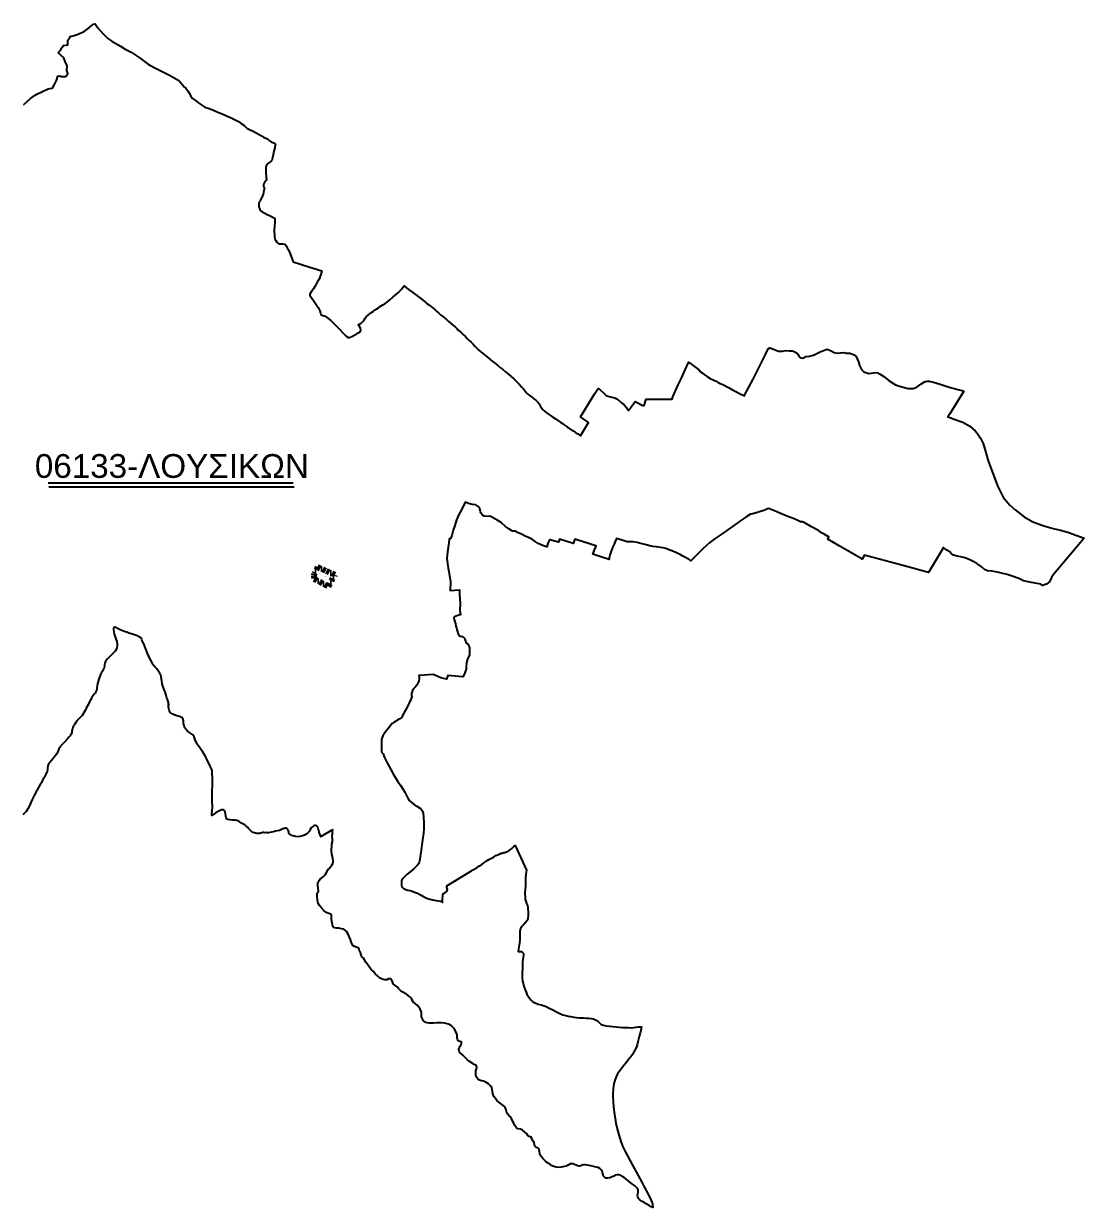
# Model space of a CAD drawing. Header units: metres. Extents: x 245125 to 394351, y 270578 to 4233311.
# Drawn here: x 287906 to 292371, y 4217035 to 4222015 of the extents above; entities that cross this region are included whole.
import ezdxf
from ezdxf.lldxf.tags import DXFTag

# ---------------------------------------------------------------- set-up
doc = ezdxf.new("R2010")
doc.units = ezdxf.units.M
doc.linetypes.add('DASHDOT', pattern=[25.4, 12.7, -6.35, 0, -6.35])
for name, color, linetype in [('4495-(228-329)', 103, 'Continuous'), ('ASTOTA', 7, 'Continuous'), ('topo2011', 23, 'Continuous'), ('ΗΛΕΙΑ_Ονομασία ΟΤΑ_ΟΚΧΕ', 6, 'Continuous')]:
    doc.layers.add(name, color=color, linetype=linetype)
doc.styles.add('ARIAL', font='arial.ttf')
doc.styles.get("Standard").update_dxf_attribs({"font": 'arial.ttf'})
tags = doc.linetypes.add('HIDDEN', pattern=[0.375, 0.25, -0.125]).pattern_tags.tags
tags[6:7] = [DXFTag(74, 4), DXFTag(75, 0), DXFTag(340, '0'), DXFTag(46, 1.0), DXFTag(50, 0.0), DXFTag(44, 0.0), DXFTag(45, 0.0)]
tags[4:5] = [DXFTag(74, 4), DXFTag(75, 0), DXFTag(340, '0'), DXFTag(46, 1.0), DXFTag(50, 0.0), DXFTag(44, 0.0), DXFTag(45, 0.0)]

msp = doc.modelspace()

# ---------------------------------------------------------------- linework, layer by layer
at = {"layer": '4495-(228-329)', "color": 103}
for p, q in [((288008.9, 4220083.4), (289040.7, 4220083.4)), ((288012.6, 4220066.6), (289044.4, 4220066.6))]:
    msp.add_line(p, q, dxfattribs=at)
at = {"layer": 'ASTOTA', "color": 253, "linetype": 'HIDDEN', "ltscale": 300}
msp.add_lwpolyline([(287905.3, 4221674.3), (287906.9, 4221675.6), (287934.9, 4221699.5), (287954.8, 4221714.2), (287961.1, 4221718.8), (288008.8, 4221741.4), (288015.7, 4221742.1), (288027.9, 4221743.2), (288036.3, 4221759.7), (288043.7, 4221775.3), (288050.3, 4221794), (288058.3, 4221795.2), (288064.3, 4221793.4), (288083.9, 4221792.3), (288092.1, 4221804.7), (288087.4, 4221817.7), (288088.6, 4221838.9), (288082.2, 4221851.1), (288075.8, 4221871.7), (288051.4, 4221892.9), (288057, 4221899.1), (288062.3, 4221905.1), (288065.6, 4221912.4), (288071.1, 4221917.1), (288074.1, 4221923), (288091.8, 4221926.5), (288091.7, 4221946.1), (288099.9, 4221956.7), (288101.3, 4221958.5), (288101.2, 4221960.7), (288113.9, 4221963.3), (288131.9, 4221969.2), (288161.1, 4221982.2), (288177.8, 4221994.3), (288195.5, 4222009.8), (288199.5, 4222012.8), (288206.7, 4222015), (288218.1, 4221997.8), (288239.1, 4221973.6), (288260.7, 4221952.8), (288276.9, 4221941.7), (288313.1, 4221920.5), (288333.2, 4221908.4), (288358.7, 4221895.5), (288392.1, 4221872.7), (288432, 4221842.7), (288466.1, 4221824.9), (288523.5, 4221796.7), (288558.8, 4221775.3), (288569.3, 4221765.2), (288582.6, 4221748.3), (288588.5, 4221743.4), (288596.6, 4221732.6), (288601.9, 4221725.6), (288609.8, 4221709.9), (288616.1, 4221701.9), (288629.5, 4221691.1), (288647.1, 4221678.3), (288668.7, 4221663.8), (288686.7, 4221658.3), (288704.9, 4221650.5), (288725.9, 4221642), (288738.7, 4221637.1), (288759.5, 4221627.8), (288777.3, 4221620.1), (288796.9, 4221610.6), (288810, 4221603.1), (288822.4, 4221595.4), (288833, 4221587.5), (288840.4, 4221580.3), (288845.5, 4221575.4), (288850.6, 4221572.3), (288859.5, 4221569), (288869, 4221564.6), (288879.4, 4221558.5), (288887.1, 4221554.1), (288896.9, 4221548.9), (288907.4, 4221542.5), (288915.8, 4221538.2), (288926, 4221533), (288932.4, 4221530.4), (288939.9, 4221523.4), (288948.7, 4221517.2), (288957.7, 4221513.3), (288966.7, 4221508), (288964.1, 4221497.4), (288963.2, 4221492.3), (288959.5, 4221478.6), (288955.8, 4221463.7), (288953.1, 4221450.4), (288950.4, 4221439.1), (288942.7, 4221432.2), (288933.3, 4221425.9), (288929.7, 4221422.3), (288927.2, 4221416.3), (288925.7, 4221409.3), (288925.2, 4221402.9), (288925.3, 4221392.8), (288925.9, 4221382.8), (288926.3, 4221373.4), (288927.4, 4221366.5), (288927.9, 4221359.5), (288926.8, 4221354.7), (288923.1, 4221350.5), (288920.6, 4221346.9), (288917.5, 4221341.7), (288916.1, 4221337.8), (288915.1, 4221333.5), (288915.7, 4221329.5), (288917.2, 4221326.7), (288919.8, 4221323.8), (288919.1, 4221318.6), (288917.3, 4221311.5), (288915.6, 4221306.6), (288914.7, 4221298.2), (288908.3, 4221283.4), (288903.6, 4221274.5), (288901.3, 4221268.8), (288898.1, 4221262.1), (288896.8, 4221256.5), (288896.2, 4221250.3), (288896.2, 4221244.7), (288897.8, 4221239.8), (288899.8, 4221234.5), (288900.7, 4221230.8), (288904.8, 4221227.1), (288910.8, 4221223.8), (288921.5, 4221218), (288931.8, 4221212.4), (288940.7, 4221207.5), (288949.3, 4221203.6), (288958.7, 4221198.2), (288962.8, 4221195.1), (288963.4, 4221193.6), (288963.9, 4221187.4), (288963.8, 4221185.5), (288963.8, 4221181.7), (288963.4, 4221176.5), (288962.1, 4221165.5), (288961.5, 4221159.6), (288961.3, 4221152.1), (288961.1, 4221144.7), (288961.3, 4221137), (288961.4, 4221130.6), (288961.6, 4221122.9), (288962.4, 4221118.2), (288963.3, 4221113.3), (288965.3, 4221107.6), (288967.7, 4221102.8), (288971.4, 4221096.4), (288974.5, 4221092.8), (288978.5, 4221090.5), (288983.1, 4221089.4), (288990, 4221088.5), (288992.7, 4221088.4), (288997.4, 4221088.3), (289004.5, 4221087.2), (289008.8, 4221085.2), (289011.8, 4221080.3), (289016, 4221072.4), (289020.7, 4221063.9), (289025, 4221053.9), (289040.6, 4221013.1), (289111.2, 4220990.7), (289161.2, 4220974.8), (289156.7, 4220960.3), (289154.7, 4220952.2), (289150.9, 4220943.3), (289146.9, 4220935.8), (289143.4, 4220930.5), (289139, 4220922.6), (289135.9, 4220916.5), (289133.1, 4220911.2), (289130, 4220906), (289126.4, 4220900.1), (289122.6, 4220894.2), (289118.3, 4220888.2), (289113.7, 4220880.8), (289111.5, 4220876.6), (289111.5, 4220872.1), (289116.1, 4220865), (289129.6, 4220846.7), (289137.7, 4220833.5), (289145.3, 4220820.8), (289152.4, 4220807.5), (289155.4, 4220796.6), (289157.3, 4220791.5), (289165.4, 4220787.4), (289174.8, 4220783.9), (289186.5, 4220776), (289199.9, 4220765.6), (289210.5, 4220755.6), (289223.7, 4220742.3), (289236.7, 4220728.8), (289248.5, 4220716.3), (289264.2, 4220700.9), (289270.1, 4220695.5), (289272.8, 4220693.1), (289278.4, 4220694.8), (289290.7, 4220700.4), (289300.9, 4220705.3), (289308.1, 4220709.5), (289314.9, 4220714.1), (289323.1, 4220719.1), (289326, 4220726.2), (289323.5, 4220733.6), (289319.3, 4220741.4), (289316.3, 4220747.8), (289315.7, 4220749.2), (289326.5, 4220755.4), (289335.1, 4220763.3), (289339.9, 4220769.2), (289343.6, 4220775.7), (289348.3, 4220781.6), (289358.3, 4220789.9), (289367.1, 4220797.8), (289378.6, 4220806.1), (289385, 4220810.7), (289392.2, 4220814.7), (289399.2, 4220819.6), (289404.6, 4220823.5), (289411.6, 4220828), (289418.4, 4220831.7), (289427.7, 4220837.8), (289436, 4220843.6), (289447.7, 4220853.2), (289461.9, 4220865.2), (289475, 4220876.5), (289485.2, 4220885.8), (289497.3, 4220898.4), (289508.2, 4220911.5), (289526.7, 4220896.8), (289544.4, 4220883.4), (289561, 4220871), (289568.9, 4220865.5), (289577.7, 4220859), (289586.4, 4220852), (289598.8, 4220841.7), (289605.1, 4220836.8), (289612.1, 4220831.7), (289622.3, 4220823.2), (289636.4, 4220812.2), (289645.6, 4220804.3), (289652.3, 4220798.2), (289661, 4220790.7), (289670.1, 4220783), (289677.7, 4220777.1), (289686, 4220770.1), (289693.7, 4220763.9), (289702.2, 4220756.7), (289710, 4220749.8), (289717.8, 4220742.5), (289723.7, 4220737.6), (289729, 4220732), (289735.5, 4220726.2), (289741.3, 4220721.1), (289747.7, 4220715.3), (289757.7, 4220706.2), (289766.1, 4220698.4), (289772.8, 4220691.1), (289782.2, 4220682), (289789.5, 4220674.6), (289797.9, 4220666.2), (289805.9, 4220658.1), (289814.3, 4220649.6), (289822.7, 4220641.4), (289830.2, 4220635), (289851, 4220617.9), (289860.7, 4220610.1), (289870.3, 4220602.5), (289880.4, 4220594.3), (289887.9, 4220588.3), (289900.7, 4220578.8), (289914.1, 4220567.8), (289921.4, 4220562.2), (289934.7, 4220550.8), (289949.9, 4220538), (289958.6, 4220530.6), (289969.2, 4220520.5), (289981.8, 4220507.9), (289991.8, 4220498), (290001.6, 4220487.8), (290008.6, 4220479.8), (290015.3, 4220471.7), (290022.4, 4220462.4), (290027.3, 4220457.2), (290034.2, 4220452.2), (290043.7, 4220444.9), (290053.9, 4220437.3), (290062.3, 4220431.6), (290066.8, 4220427.1), (290071.5, 4220421.2), (290075.6, 4220415.2), (290079.3, 4220409.4), (290082.2, 4220404.7), (290086, 4220398.6), (290091.3, 4220392.1), (290096.6, 4220386.2), (290106.1, 4220378.8), (290114.9, 4220372.4), (290124.2, 4220365.9), (290134.2, 4220359.3), (290145.5, 4220352), (290159.2, 4220343.2), (290167.5, 4220336.9), (290174.2, 4220332.6), (290181.4, 4220327.8), (290189.2, 4220322.4), (290195.9, 4220318.1), (290198.6, 4220316.3), (290201.7, 4220314.2), (290204.2, 4220312.5), (290207.2, 4220310.2), (290209.9, 4220308.1), (290212.8, 4220306.2), (290216.9, 4220303.7), (290221.9, 4220300.2), (290226.1, 4220297.6), (290231, 4220294.3), (290236.5, 4220291.2), (290240.2, 4220288.8), (290244.6, 4220285.3), (290249.7, 4220281.3), (290284.2, 4220336.6), (290249.6, 4220360.7), (290309.9, 4220459.6), (290324.3, 4220480.6), (290332.7, 4220474.6), (290350.4, 4220459), (290358.8, 4220450.7), (290370.6, 4220446.8), (290382.3, 4220443.8), (290395.4, 4220440.8), (290405.6, 4220434.8), (290422.1, 4220420.2), (290434.7, 4220411.8), (290444.3, 4220400.7), (290452.2, 4220387.5), (290460.3, 4220398.4), (290480.4, 4220425.5), (290512.5, 4220408.6), (290517.9, 4220408.3), (290526.5, 4220435.2), (290572.5, 4220434.9), (290636.3, 4220434.6), (290639.5, 4220445.6), (290661.7, 4220495.2), (290672.2, 4220518.5), (290704.2, 4220589.5), (290704.9, 4220591.1), (290715.1, 4220584), (290722.4, 4220578.9), (290726.3, 4220575.4), (290741.5, 4220564.3), (290749.1, 4220557.9), (290755.6, 4220550.8), (290761.9, 4220545.5), (290771.3, 4220538.7), (290784.4, 4220529.9), (290796.4, 4220522.3), (290808, 4220516.4), (290814.6, 4220513.8), (290821.4, 4220510.5), (290829.4, 4220505.3), (290838.4, 4220501.2), (290849.1, 4220496.3), (290873, 4220483.7), (290890.1, 4220474.4), (290904.7, 4220467.2), (290920.2, 4220459.7), (290939.9, 4220449.6), (290941, 4220451.7), (290941.2, 4220452), (290977, 4220518.8), (291028.8, 4220623.4), (291037.8, 4220641), (291040.7, 4220646.6), (291046.9, 4220650.7), (291060.4, 4220647.6), (291071.9, 4220641), (291083.7, 4220637.2), (291101.4, 4220637.5), (291114.2, 4220639.6), (291128, 4220638.3), (291141.6, 4220639.2), (291150.2, 4220635.9), (291161.6, 4220629.5), (291168, 4220620.8), (291171.1, 4220613.3), (291176.3, 4220609), (291185.5, 4220607.9), (291198.1, 4220614.1), (291214.8, 4220615.9), (291230.5, 4220620.5), (291242.8, 4220626.3), (291258.6, 4220634.1), (291273.6, 4220640.7), (291288.1, 4220646.2), (291302.2, 4220640.7), (291318.3, 4220631.3), (291330.5, 4220628.2), (291344.5, 4220630.7), (291356.9, 4220631.2), (291367.9, 4220629.5), (291384.5, 4220628.6), (291399, 4220623.5), (291410.9, 4220614.6), (291414.3, 4220604.8), (291419.9, 4220592.9), (291425, 4220576.7), (291433.5, 4220560.1), (291442.9, 4220550.3), (291463.3, 4220543.1), (291483.3, 4220545.6), (291499.5, 4220546.9), (291512.3, 4220540.9), (291527.2, 4220531.1), (291550.2, 4220512), (291576.8, 4220495.3), (291602.4, 4220487.7), (291630, 4220480), (291650.5, 4220480.4), (291665.4, 4220486.4), (291682.4, 4220498.7), (291697.7, 4220507.7), (291708.4, 4220511.1), (291718.2, 4220510.6), (291736.5, 4220506.4), (291764.2, 4220498.7), (291798.3, 4220487.7), (291839.1, 4220476.2), (291861.5, 4220470), (291863.7, 4220469.4), (291804.7, 4220373.6), (291797.1, 4220361.3), (291808.9, 4220356.9), (291818.6, 4220352), (291859.7, 4220338.5), (291888.9, 4220321.7), (291911.6, 4220302.3), (291919.8, 4220292), (291933.8, 4220270.9), (291945.2, 4220248.7), (291951.7, 4220224.9), (291966.8, 4220176.3), (292005.2, 4220070.4), (292030.1, 4220022.3), (292056.3, 4219990.1), (292079.9, 4219969.5), (292117.7, 4219939.9), (292154.7, 4219918.8), (292201.1, 4219902.1), (292239.8, 4219891.8), (292271.1, 4219884.5), (292301.7, 4219875.9), (292335.6, 4219863.8), (292371.1, 4219850.1), (292364, 4219841.7), (292242, 4219698.3), (292233.4, 4219684.4), (292224.9, 4219667.4), (292211.8, 4219657.1), (292199.9, 4219653), (292194.7, 4219651.3), (292187.9, 4219657.4), (292179, 4219659), (292142, 4219665.5), (292115.1, 4219671.1), (292095.3, 4219681), (292067, 4219690.5), (292046.3, 4219697.1), (292022.2, 4219703.2), (292006.2, 4219707.4), (291981.2, 4219711.2), (291962.8, 4219712.6), (291951.5, 4219718.3), (291936.4, 4219731), (291919, 4219744.2), (291902.6, 4219752.9), (291886.9, 4219760.9), (291868.4, 4219767.7), (291851, 4219771.9), (291835.1, 4219774.9), (291820.4, 4219778.9), (291810.5, 4219786.6), (291805.4, 4219793.4), (291791.8, 4219800.7), (291778.2, 4219810.8), (291714.5, 4219706.7), (291596.7, 4219738.7), (291449.5, 4219777.4), (291445.1, 4219778.5), (291435.7, 4219762.5), (291432, 4219764.6), (291339.6, 4219818), (291290.7, 4219846.3), (291295.7, 4219856.1), (291287.1, 4219860.8), (291276.5, 4219867.1), (291264.9, 4219873.4), (291251.5, 4219882.1), (291223.2, 4219898.2), (291192, 4219916.1), (291180.8, 4219921.2), (291179.2, 4219918.5), (291176.9, 4219919.5), (291165.5, 4219924.3), (291149.8, 4219931.5), (291134.3, 4219937.7), (291115.9, 4219944.7), (291089.9, 4219956), (291067, 4219965.3), (291045.9, 4219974.5), (291043.4, 4219975.6), (291037.3, 4219973.4), (291028.7, 4219969.2), (291021.8, 4219966.8), (291007.3, 4219962.5), (290990.2, 4219957), (290975.1, 4219952.4), (290965.6, 4219951.5), (290946.8, 4219939.3), (290929.4, 4219928), (290909.3, 4219913), (290889.6, 4219899.7), (290866.5, 4219883.4), (290841.8, 4219865.7), (290816.9, 4219848.5), (290795, 4219831.8), (290781.7, 4219820.7), (290763.8, 4219804.2), (290745.6, 4219786.6), (290734.6, 4219775.2), (290717.8, 4219758), (290712.9, 4219755.4), (290707.7, 4219760.1), (290680.8, 4219774.7), (290669.3, 4219781.5), (290657.6, 4219787.3), (290649, 4219791.1), (290630.8, 4219798.6), (290619.3, 4219803.5), (290609.5, 4219807.6), (290598.7, 4219810.5), (290587.5, 4219811.1), (290570.1, 4219813.6), (290554.4, 4219816.1), (290547.9, 4219817.2), (290520.4, 4219823.9), (290498.1, 4219830), (290488.6, 4219831.7), (290472.1, 4219834.6), (290461.1, 4219835), (290455.9, 4219835.3), (290447, 4219835.6), (290407.4, 4219847.8), (290402, 4219849.5), (290396.7, 4219836.1), (290390.6, 4219823), (290385.5, 4219811), (290378.1, 4219792.3), (290374.1, 4219778.4), (290371.1, 4219768.1), (290370.4, 4219760.1), (290331.3, 4219773), (290301.6, 4219782.8), (290315.7, 4219818.4), (290311.2, 4219820), (290261.6, 4219835.3), (290226.6, 4219846.1), (290219.2, 4219827.5), (290161.2, 4219846.5), (290157.8, 4219834.1), (290121.8, 4219843.7), (290120.1, 4219844.1), (290116.5, 4219837.4), (290112.5, 4219828), (290109.9, 4219820.3), (290109.3, 4219813.8), (290107.7, 4219814.3), (290094.7, 4219817.7), (290087.6, 4219820.9), (290082.5, 4219823.2), (290072.5, 4219827.4), (290059.2, 4219836.3), (290048.4, 4219844.4), (290034.2, 4219852.2), (290017.6, 4219858.8), (290002, 4219867), (289985.1, 4219873.9), (289977.3, 4219879.3), (289964.6, 4219879.9), (289948.4, 4219889.2), (289934.8, 4219899.2), (289916.6, 4219916.8), (289902.3, 4219925.1), (289890, 4219931.5), (289880.1, 4219937.7), (289870.3, 4219943), (289858.2, 4219942.2), (289845, 4219943), (289837.8, 4219946.8), (289834.1, 4219952.2), (289830.7, 4219957), (289829.6, 4219961.4), (289828.1, 4219967.9), (289824.9, 4219979.2), (289818.5, 4219984.8), (289809, 4219990.3), (289794, 4219991.6), (289778.9, 4219995.9), (289764.8, 4220002.1), (289752.4, 4219975.9), (289743.1, 4219959.7), (289736.9, 4219947.1), (289728.8, 4219927), (289721.3, 4219903.9), (289714.2, 4219884.2), (289708.3, 4219861.4), (289705, 4219850.4), (289697.9, 4219846.5), (289697.5, 4219844), (289689.7, 4219791.1), (289687.2, 4219766.3), (289689.9, 4219743.3), (289694.4, 4219715.4), (289695.4, 4219710.6), (289702.9, 4219667), (289701.1, 4219630.8), (289740.9, 4219633.6), (289740.4, 4219628.6), (289741, 4219612), (289742.2, 4219596.5), (289743.6, 4219575.2), (289742.1, 4219546.3), (289745.2, 4219530.3), (289745.6, 4219528.4), (289742.2, 4219528), (289733.8, 4219525.5), (289726.4, 4219523), (289720.1, 4219519.1), (289717.1, 4219516.1), (289718.6, 4219507.1), (289721.1, 4219500.1), (289723.8, 4219489.6), (289726, 4219480.1), (289727.7, 4219473.9), (289729.9, 4219465.8), (289731.8, 4219456.8), (289733.8, 4219451.9), (289735.4, 4219447.4), (289738.2, 4219443.2), (289740.8, 4219439.5), (289743.3, 4219438), (289746.6, 4219437.9), (289752.8, 4219436.2), (289756.9, 4219434.5), (289760.8, 4219431.1), (289763.9, 4219426.3), (289765.2, 4219420.9), (289768.8, 4219409), (289774.2, 4219407.2), (289779.8, 4219400), (289782.7, 4219388.1), (289782.5, 4219375.5), (289782.5, 4219359.5), (289774.7, 4219341), (289771.1, 4219331.5), (289769.9, 4219324.1), (289768.8, 4219311), (289769, 4219299.2), (289764.8, 4219287.8), (289759.8, 4219276.3), (289755.4, 4219267.3), (289753.1, 4219267.5), (289691.8, 4219272.7), (289685.7, 4219256.9), (289661.6, 4219263.5), (289649.2, 4219268.7), (289630.5, 4219276.5), (289572.8, 4219272.5), (289570.3, 4219272.3), (289570.5, 4219266.9), (289571.4, 4219258.8), (289570.3, 4219250.5), (289566.8, 4219242.7), (289561.6, 4219231.7), (289555.6, 4219224.5), (289548.3, 4219217.8), (289544.6, 4219213.2), (289541.2, 4219205.9), (289539.3, 4219197.6), (289539, 4219189.7), (289539.5, 4219183.2), (289536.9, 4219176.6), (289533.9, 4219167), (289531, 4219160.5), (289526.8, 4219152.3), (289520.4, 4219140.2), (289512, 4219123.6), (289507.9, 4219116.5), (289502.9, 4219106.7), (289500.1, 4219100.1), (289497.6, 4219096.3), (289494, 4219093.3), (289489.8, 4219090.5), (289484.2, 4219087.3), (289477.6, 4219083.8), (289473.3, 4219081.2), (289465.9, 4219076.6), (289457.6, 4219070.2), (289451.6, 4219064.4), (289441.6, 4219051.8), (289429.8, 4219035.3), (289424.4, 4219027.5), (289418.6, 4219019.5), (289414.9, 4219012.3), (289412.8, 4219005), (289412.2, 4218997.2), (289412, 4218984.7), (289412.2, 4218972.5), (289412.6, 4218961.1), (289413.1, 4218953), (289414.4, 4218949.1), (289419, 4218942.6), (289423.3, 4218931), (289428.8, 4218918.7), (289436.3, 4218905.6), (289444.6, 4218890.5), (289453.2, 4218874.8), (289463.7, 4218856), (289473.9, 4218838.2), (289483.1, 4218823.6), (289492.1, 4218812), (289502.6, 4218795.6), (289510.6, 4218781.8), (289518, 4218767.8), (289523.8, 4218756.7), (289529.1, 4218747.5), (289536.7, 4218740.1), (289545.1, 4218732.6), (289552.1, 4218728.2), (289561.7, 4218722.8), (289572.8, 4218716.6), (289577.7, 4218712.1), (289582.6, 4218706.8), (289585.7, 4218700.7), (289587.5, 4218693), (289588.7, 4218675.3), (289590.1, 4218653.4), (289591, 4218629.4), (289589.6, 4218609.8), (289585.2, 4218580.9), (289577.5, 4218528.4), (289575.7, 4218511.5), (289573.6, 4218498.3), (289571, 4218487.5), (289567.8, 4218480.1), (289564.5, 4218474.5), (289559.1, 4218469.3), (289548.9, 4218459.6), (289533.7, 4218446.5), (289520.3, 4218436.4), (289504.6, 4218421.7), (289499.5, 4218415.9), (289496.9, 4218408.4), (289496, 4218396.2), (289496, 4218388.8), (289498.6, 4218383.2), (289504, 4218378.6), (289514.4, 4218372.3), (289524, 4218369.5), (289532.8, 4218367.6), (289541.4, 4218365.4), (289551.2, 4218361.8), (289564, 4218356.5), (289579.2, 4218348.6), (289593.4, 4218340.2), (289606.3, 4218334.4), (289627.3, 4218329.4), (289651.4, 4218324.9), (289661.4, 4218322.8), (289668.7, 4218318.3), (289669, 4218323), (289670.7, 4218353.8), (289678.7, 4218358.1), (289687.3, 4218363.8), (289690.3, 4218372.9), (289687.3, 4218380.2), (289687.7, 4218387.8), (289778, 4218442.8), (289790.8, 4218450.3), (289795.1, 4218453.1), (289815.9, 4218465.7), (289825.2, 4218471.9), (289834.2, 4218478.2), (289843.4, 4218485.2), (289851.2, 4218490.7), (289857.2, 4218494.5), (289864.3, 4218498.3), (289873.2, 4218502.8), (289881.9, 4218507.3), (289894.1, 4218515.3), (289900.9, 4218518.8), (289909.4, 4218521.4), (289916.9, 4218524.7), (289921.5, 4218525.9), (289928, 4218527.6), (289934.2, 4218528.3), (289939, 4218530.6), (289944.2, 4218532.9), (289953.6, 4218539.4), (289961.8, 4218544.9), (289969.6, 4218552.7), (289974.9, 4218557.9), (290023, 4218454.4), (290020.2, 4218437.4), (290018.9, 4218421.9), (290018.5, 4218407.4), (290018.6, 4218388.7), (290017, 4218373), (290016.2, 4218356.9), (290017, 4218337.1), (290017.5, 4218329.9), (290019.4, 4218323), (290022.9, 4218313.4), (290026.4, 4218305.6), (290027.8, 4218296.5), (290028.4, 4218289.8), (290029.5, 4218278.4), (290029.6, 4218263), (290028.3, 4218250.6), (290026.4, 4218243.3), (290020.7, 4218235), (290012, 4218225.6), (290004.6, 4218218.3), (289997.4, 4218208.2), (289995, 4218196), (289994.5, 4218178), (289995.2, 4218159.3), (289993, 4218147.6), (289990.9, 4218129.2), (289988.4, 4218112.4), (289988.1, 4218111), (289992.8, 4218111.7), (289999.9, 4218111.9), (290006.6, 4218107.1), (290009.9, 4218102.7), (290010, 4218096.3), (290009.1, 4218087.6), (290007.7, 4218078.7), (290006.4, 4218066.9), (290006.1, 4218050.8), (290005.8, 4218037.9), (290005.2, 4218021.7), (290004.6, 4218007.7), (290004.8, 4217998.1), (290006.3, 4217989.8), (290008.7, 4217977.4), (290011.6, 4217966.1), (290017, 4217950.1), (290021, 4217940.5), (290024.9, 4217932.5), (290029.5, 4217924.1), (290036, 4217914.6), (290042.7, 4217906.3), (290049.4, 4217900.5), (290059.9, 4217895.4), (290072.6, 4217890.6), (290084.8, 4217887.1), (290106.2, 4217879.6), (290118.5, 4217873.9), (290131.2, 4217867.2), (290148.8, 4217857.8), (290163, 4217851), (290176.4, 4217844.8), (290189.1, 4217842), (290198.8, 4217839.6), (290209.4, 4217838), (290222.1, 4217834.9), (290233.2, 4217834), (290245.2, 4217833.1), (290262.8, 4217832.9), (290275.1, 4217831.5), (290285.3, 4217830.6), (290296.7, 4217829.5), (290304.9, 4217827.7), (290313.5, 4217824.6), (290321.2, 4217819.7), (290329.6, 4217812), (290337.6, 4217805), (290346.7, 4217801.3), (290358.7, 4217798.2), (290371.8, 4217797.2), (290386.2, 4217795.9), (290399.7, 4217794.6), (290413.2, 4217793.1), (290427, 4217792.4), (290440.4, 4217791.9), (290452.6, 4217791.3), (290464.4, 4217790.5), (290474.1, 4217791.3), (290484, 4217793.4), (290493.9, 4217795), (290506.3, 4217795.1), (290503.5, 4217778.6), (290500.9, 4217767.7), (290497.7, 4217753.6), (290494.6, 4217742.6), (290492.2, 4217731.9), (290488.6, 4217719.4), (290484.1, 4217706.5), (290479.6, 4217696), (290473.9, 4217686.8), (290468.9, 4217678.1), (290462.3, 4217668.9), (290457.1, 4217662.5), (290448.8, 4217652.5), (290442.1, 4217643.8), (290432.7, 4217631.8), (290423.8, 4217620.7), (290414.1, 4217608.7), (290406.5, 4217597.2), (290399.9, 4217584), (290395.5, 4217572.5), (290392, 4217559.9), (290389.2, 4217546), (290387.3, 4217532.7), (290386.5, 4217512.3), (290386.9, 4217503.2), (290388.1, 4217477.8), (290389.3, 4217459.6), (290391.9, 4217434.2), (290396.2, 4217410.9), (290399.5, 4217390.1), (290403.2, 4217370.6), (290411.5, 4217340.1), (290419.9, 4217312.3), (290429.1, 4217290.3), (290437.7, 4217270.5), (290469.3, 4217212.7), (290507.7, 4217141.5), (290518.1, 4217121.9), (290534.6, 4217090.7), (290547.9, 4217064.1), (290553.4, 4217049.6), (290554.8, 4217035.3), (290551.6, 4217036.6), (290547.8, 4217038), (290539.3, 4217042.5), (290526.7, 4217050.1), (290516.8, 4217056.8), (290510, 4217060.5), (290500.6, 4217067.4), (290495, 4217073), (290491.6, 4217079.1), (290490.4, 4217085.2), (290491.3, 4217091.1), (290492.3, 4217098.9), (290492.9, 4217107.9), (290491.8, 4217112.3), (290486.9, 4217117.5), (290479.6, 4217125.2), (290473.1, 4217130.6), (290465, 4217135.5), (290456.3, 4217142.3), (290449.5, 4217148.8), (290441.2, 4217155.6), (290434.5, 4217160.5), (290426.3, 4217165.3), (290418.5, 4217170), (290411.7, 4217172.2), (290404.7, 4217172.2), (290395.9, 4217170.1), (290390, 4217166.6), (290383, 4217163.4), (290373.9, 4217159.3), (290365.1, 4217158.2), (290355.9, 4217158.5), (290350.9, 4217162.1), (290347.7, 4217166.5), (290346.2, 4217171.7), (290342.4, 4217182.3), (290340.8, 4217187), (290336.7, 4217192.9), (290331.5, 4217198.5), (290324.8, 4217202.3), (290315.6, 4217204.8), (290305.5, 4217207.1), (290294, 4217209.5), (290286.4, 4217211.3), (290278.5, 4217212.4), (290271.6, 4217214.2), (290266.2, 4217214.5), (290262.4, 4217214), (290257, 4217212.5), (290250.9, 4217209.9), (290245.5, 4217208.6), (290237.4, 4217209.7), (290231.3, 4217212.4), (290225.5, 4217216.1), (290220.3, 4217218.1), (290213.1, 4217219), (290208.6, 4217218.5), (290205, 4217216.9), (290198.9, 4217212.5), (290190.1, 4217209.1), (290168.3, 4217203.9), (290156.9, 4217203.2), (290147.4, 4217204), (290137.4, 4217207.5), (290128.8, 4217212), (290121.7, 4217216.3), (290110.8, 4217223), (290102.7, 4217229.7), (290093.1, 4217239.6), (290086.5, 4217248), (290079.8, 4217255.1), (290078.5, 4217261.2), (290077.3, 4217269.7), (290075.8, 4217279.6), (290071.7, 4217283.7), (290063.6, 4217287.3), (290057.5, 4217293.1), (290056, 4217299.6), (290054.6, 4217307.8), (290050.1, 4217315.7), (290045.8, 4217325.2), (290041.5, 4217332.3), (290034.5, 4217333.2), (290028.2, 4217337.9), (290023.8, 4217345.2), (290015, 4217352.5), (290005.6, 4217359.6), (289997.7, 4217363.7), (289986.9, 4217365.4), (289981.2, 4217369.8), (289976, 4217375.2), (289972.3, 4217381.6), (289970, 4217389.2), (289965.8, 4217397.1), (289960.6, 4217406.9), (289956.4, 4217415), (289949.1, 4217421.5), (289943.3, 4217428.1), (289939.1, 4217437.2), (289937.2, 4217444.9), (289935.1, 4217452.2), (289931.4, 4217458.7), (289923.9, 4217464.7), (289918.2, 4217469.3), (289906.3, 4217477.6), (289898, 4217485.3), (289892.2, 4217492.6), (289884.9, 4217501.6), (289881.2, 4217512.3), (289879.7, 4217522.6), (289878.2, 4217531.1), (289877.2, 4217539.1), (289875.1, 4217543.6), (289868.9, 4217549.3), (289863, 4217554.6), (289856.6, 4217559.7), (289848.2, 4217563.9), (289841.8, 4217566.4), (289833.8, 4217567.9), (289824.9, 4217570.7), (289816.2, 4217577.2), (289813.2, 4217581.7), (289810.9, 4217587.1), (289810, 4217591.1), (289809.4, 4217598.7), (289810.2, 4217609.3), (289811.7, 4217617.6), (289813.6, 4217625.2), (289812.1, 4217629.4), (289809.2, 4217632.8), (289802.2, 4217636.8), (289796.3, 4217640.4), (289783, 4217649.5), (289773, 4217657.9), (289764.9, 4217665.8), (289753.7, 4217676.9), (289742.8, 4217686.3), (289740.1, 4217691.7), (289738.6, 4217698.7), (289738.6, 4217703.5), (289741.3, 4217708.3), (289744.3, 4217714.3), (289748.2, 4217720.7), (289749.8, 4217726.1), (289748.8, 4217731.2), (289742.5, 4217733.1), (289735.3, 4217735.8), (289732.5, 4217742.7), (289731.3, 4217748), (289730.7, 4217761.6), (289724.9, 4217775.4), (289717.7, 4217787.8), (289706.5, 4217798.7), (289694.7, 4217805.9), (289678.1, 4217810.7), (289664.2, 4217811.3), (289647.3, 4217811.3), (289631, 4217810.4), (289613.5, 4217810.4), (289598.7, 4217813.1), (289589.4, 4217820.4), (289584.8, 4217828.2), (289581.5, 4217837.3), (289581.5, 4217848.7), (289581.2, 4217856.9), (289574.9, 4217869.6), (289569.7, 4217877.4), (289564.5, 4217885.1), (289554.6, 4217892.3), (289546.4, 4217900.2), (289541.6, 4217907.1), (289540.1, 4217910.7), (289535.5, 4217916.5), (289531.3, 4217920.4), (289524.4, 4217927), (289517.4, 4217932.2), (289499.3, 4217941.5), (289492.1, 4217946.9), (289484.5, 4217955.7), (289478.2, 4217962.6), (289470, 4217968.7), (289462.2, 4217975.6), (289458.6, 4217985), (289453.4, 4217995.2), (289448.3, 4217996.7), (289441.3, 4217996.1), (289434.7, 4217992.8), (289427.2, 4217991.9), (289415.7, 4217994.9), (289404.2, 4218000.3), (289396, 4218009.3), (289386.3, 4218018.3), (289378.2, 4218027.4), (289369.1, 4218035.2), (289360.4, 4218047.6), (289354, 4218056.7), (289346.8, 4218066.6), (289341, 4218076.9), (289336.8, 4218082.9), (289329, 4218090.1), (289326.5, 4218097.7), (289323.5, 4218107.3), (289320.2, 4218113.7), (289318.7, 4218122.1), (289316, 4218125.4), (289309.6, 4218128.2), (289299.1, 4218133), (289291.2, 4218137.2), (289287.3, 4218145.4), (289284.9, 4218151.7), (289281.3, 4218162.6), (289277, 4218175.2), (289271.6, 4218184.3), (289264.6, 4218196), (289253.4, 4218205), (289244.3, 4218207.1), (289232.6, 4218209.9), (289221.4, 4218209.6), (289212.9, 4218210.5), (289208.7, 4218215), (289206, 4218223.7), (289203.3, 4218238.2), (289202.7, 4218250), (289202.7, 4218259), (289202.1, 4218265.7), (289198.8, 4218269), (289190.6, 4218271.1), (289180, 4218275.6), (289170.4, 4218284.4), (289159.2, 4218296.2), (289151.1, 4218305.8), (289144.4, 4218317.3), (289143.2, 4218329), (289141.1, 4218342.9), (289142, 4218356.5), (289146.9, 4218365.8), (289146.3, 4218377.7), (289144.6, 4218387.3), (289144.3, 4218398.6), (289149.9, 4218409.8), (289152.6, 4218414.5), (289161.1, 4218421.6), (289168, 4218427.1), (289174.7, 4218434.5), (289179.2, 4218440.7), (289184.5, 4218450.5), (289188.6, 4218458.2), (289191, 4218459.8), (289196.4, 4218467), (289203.4, 4218475.1), (289207.9, 4218481.7), (289209, 4218487.4), (289209.3, 4218493.2), (289208, 4218501.1), (289206.4, 4218510.8), (289203.1, 4218521.1), (289202.2, 4218533.2), (289202.6, 4218542.5), (289203.2, 4218552.5), (289204, 4218562.5), (289205.6, 4218572.8), (289205.7, 4218577.6), (289205.6, 4218587.2), (289205, 4218595.9), (289206.2, 4218606.5), (289206.6, 4218615.6), (289207.8, 4218623.7), (289203.8, 4218621.4), (289158.2, 4218595), (289157, 4218594.3), (289156.5, 4218595.7), (289154.4, 4218602.2), (289150.6, 4218612.5), (289148.2, 4218621.4), (289145.9, 4218627.8), (289143.9, 4218633.5), (289141.3, 4218637.8), (289138.9, 4218640.3), (289135, 4218641.8), (289132, 4218641.6), (289127.1, 4218640.2), (289124, 4218638), (289121.6, 4218635.7), (289118.3, 4218632.8), (289115.1, 4218628.4), (289111.1, 4218622.2), (289107.7, 4218616.1), (289102, 4218610.3), (289094.7, 4218605), (289087.9, 4218601.2), (289080.1, 4218597.7), (289069.9, 4218595.7), (289060, 4218594.6), (289052.4, 4218595.2), (289044.2, 4218596.8), (289035.6, 4218599.5), (289030.2, 4218601.8), (289026.2, 4218604.2), (289024, 4218607), (289022.7, 4218609.8), (289022, 4218613), (289022, 4218615.7), (289020.7, 4218619.9), (289018.4, 4218624.2), (289016.5, 4218626.8), (289014.4, 4218628.7), (289011.8, 4218629.8), (289009, 4218629.8), (289005.8, 4218629.5), (289001.5, 4218628.4), (288997.5, 4218627), (288991.3, 4218624.5), (288983.6, 4218621.2), (288975.1, 4218619.2), (288966.8, 4218617.5), (288958.1, 4218615.7), (288949, 4218613.9), (288942.8, 4218612.2), (288936.3, 4218611.2), (288930.2, 4218611), (288925.3, 4218611.6), (288920.5, 4218611.4), (288915.9, 4218612), (288912.7, 4218611.7), (288909.1, 4218610.9), (288903.7, 4218609.4), (288898.4, 4218608.1), (288892.2, 4218607.5), (288887.1, 4218608.1), (288882, 4218609.6), (288877.5, 4218611), (288872.4, 4218612.9), (288867.7, 4218615.5), (288863.9, 4218618.2), (288860.5, 4218621), (288857.7, 4218623.1), (288855.2, 4218626), (288852.4, 4218629.7), (288849.6, 4218633.2), (288846.3, 4218636.6), (288843.8, 4218639.1), (288840.6, 4218641.7), (288836.6, 4218644.4), (288832.2, 4218647.1), (288828, 4218649.6), (288823.7, 4218651.8), (288818.8, 4218655), (288812.4, 4218659.5), (288808.1, 4218662), (288803.8, 4218663.1), (288798.5, 4218663.9), (288792.2, 4218664.2), (288785.8, 4218664.8), (288775.6, 4218664.9), (288765.8, 4218666.4), (288762.5, 4218667.7), (288759.5, 4218670.4), (288758.1, 4218674.4), (288757.4, 4218680.5), (288756.1, 4218691.3), (288754.7, 4218698.9), (288753.3, 4218702.6), (288751.4, 4218704.9), (288747.9, 4218707), (288745.1, 4218707.4), (288740.8, 4218707.8), (288735.9, 4218705.7), (288730, 4218703.3), (288724.8, 4218700.6), (288716.6, 4218695.9), (288706.5, 4218689.4), (288697.9, 4218684), (288698.5, 4218691.5), (288699.5, 4218705.4), (288701.2, 4218717.5), (288700.8, 4218726.5), (288700, 4218739.8), (288699.6, 4218759.6), (288699.2, 4218774.6), (288699.9, 4218787.1), (288700.5, 4218806.9), (288701.5, 4218821.6), (288700.9, 4218835.5), (288700.6, 4218845.9), (288700.2, 4218856.8), (288700.2, 4218865.2), (288699, 4218872.7), (288696.9, 4218880.5), (288691.8, 4218891.6), (288686.7, 4218901.2), (288680.5, 4218914), (288677.3, 4218921.3), (288673, 4218929.4), (288669.8, 4218935.4), (288663.4, 4218946.1), (288658.8, 4218952.9), (288653.8, 4218960.2), (288647.4, 4218968.9), (288640.7, 4218978.1), (288636.8, 4218983.8), (288633.5, 4218990.6), (288629.9, 4218997.3), (288627.7, 4219002.2), (288624.9, 4219011.2), (288623.6, 4219015), (288621.7, 4219019), (288617.8, 4219022.8), (288614.1, 4219025.5), (288609.3, 4219028.6), (288603.6, 4219032.7), (288600.4, 4219035.6), (288595.7, 4219039.1), (288592.4, 4219042.3), (288588.6, 4219046.3), (288584.4, 4219052.5), (288582.7, 4219055.9), (288581.3, 4219060.8), (288579.9, 4219066), (288578.9, 4219070.6), (288578.8, 4219077), (288578.6, 4219081.5), (288578.2, 4219085.9), (288577.6, 4219089.4), (288576, 4219092.5), (288574.3, 4219094.5), (288572.1, 4219096.5), (288567.6, 4219098.4), (288560.1, 4219099.8), (288551.5, 4219102.6), (288542, 4219105.5), (288536.4, 4219108.1), (288531.2, 4219111.1), (288527.5, 4219113.9), (288523.5, 4219117.3), (288521.5, 4219120.4), (288520.1, 4219123.6), (288518.7, 4219127.6), (288517.8, 4219132.9), (288517.1, 4219137.4), (288516.5, 4219141.5), (288516.5, 4219147.2), (288516.6, 4219151), (288516.3, 4219155.1), (288515.6, 4219159.2), (288514.4, 4219163.2), (288513.1, 4219167.1), (288511.3, 4219171.5), (288508.5, 4219179.2), (288507, 4219185), (288504.6, 4219193.8), (288501.8, 4219203.7), (288498.3, 4219212), (288494.8, 4219220.5), (288492, 4219227.9), (288489.8, 4219238), (288488.1, 4219250.2), (288485.6, 4219265.2), (288484.9, 4219268.5), (288483.2, 4219274.4), (288480.6, 4219280.1), (288478.5, 4219284.7), (288476.1, 4219288.6), (288472.9, 4219292.8), (288468.7, 4219297.4), (288465, 4219302.2), (288458.8, 4219309.1), (288455.4, 4219313.3), (288452, 4219317.9), (288448.9, 4219322.6), (288445.2, 4219328.7), (288441, 4219335.7), (288433.9, 4219350.8), (288430.5, 4219358.4), (288426.9, 4219365.5), (288424.5, 4219373.8), (288422.4, 4219380.3), (288418.3, 4219390.5), (288414.9, 4219398.4), (288411.4, 4219405.7), (288406.8, 4219415.3), (288404.2, 4219423.5), (288401.8, 4219429.4), (288398, 4219433.3), (288392.9, 4219436.1), (288387.7, 4219438.6), (288380.7, 4219441), (288368.3, 4219445.1), (288354.7, 4219449.5), (288348.8, 4219451.1), (288340.8, 4219454.4), (288333.4, 4219456.6), (288325.8, 4219458.8), (288318.9, 4219461.9), (288311.9, 4219464.3), (288306.3, 4219468.2), (288297, 4219473.2), (288292.8, 4219476), (288290.5, 4219476.6), (288286.8, 4219474.8), (288285, 4219471.1), (288284.8, 4219466.1), (288286, 4219455.6), (288287.8, 4219446.5), (288289.6, 4219439.5), (288292.2, 4219430.7), (288295, 4219423.5), (288297.7, 4219415.1), (288299.5, 4219405.7), (288299.6, 4219398.2), (288298.8, 4219389.1), (288296.1, 4219381.8), (288291.7, 4219375), (288283.1, 4219366.1), (288271.4, 4219355), (288264.6, 4219349), (288257.9, 4219342), (288252.9, 4219335.8), (288250.6, 4219331.5), (288247.8, 4219324.3), (288246.8, 4219318.8), (288245.9, 4219312.2), (288244.9, 4219306.3), (288243.4, 4219301.1), (288241.2, 4219296.8), (288237.8, 4219290.8), (288234.2, 4219284.9), (288231.3, 4219279.4), (288228.3, 4219272.1), (288225.5, 4219265.4), (288223, 4219257.2), (288219.9, 4219247.6), (288217.3, 4219238.8), (288215.4, 4219229.4), (288214.2, 4219221.3), (288214.2, 4219215.2), (288212.4, 4219208.3), (288210.3, 4219203.7), (288207.3, 4219198.9), (288202.8, 4219193.7), (288195.8, 4219184.7), (288191.8, 4219178.1), (288188.5, 4219171), (288183.6, 4219161.4), (288177, 4219148.7), (288170.8, 4219137.7), (288165.1, 4219126), (288161, 4219118.7), (288156.7, 4219111.1), (288152, 4219105), (288147.8, 4219099.9), (288141.6, 4219093.8), (288136.2, 4219088.2), (288131.6, 4219082.2), (288125.9, 4219074.5), (288121.8, 4219068.7), (288118.6, 4219064.4), (288116.5, 4219060.6), (288114.8, 4219057.7), (288112.8, 4219053.4), (288111.4, 4219049.3), (288110.4, 4219044.1), (288108.9, 4219037.7), (288108.3, 4219033), (288107.4, 4219028.9), (288106.2, 4219025.5), (288104, 4219021.9), (288101.7, 4219018.6), (288096.9, 4219013.4), (288090.4, 4219006.2), (288079.2, 4218993.8), (288067.2, 4218981), (288061.5, 4218974.9), (288057.9, 4218970), (288054.9, 4218963.9), (288051.9, 4218956.3), (288048.6, 4218949.6), (288045.1, 4218943.8), (288040, 4218936.6), (288034.3, 4218928.7), (288029.9, 4218923.2), (288023.6, 4218915.5), (288016, 4218906.7), (288012.3, 4218901.3), (288009.3, 4218896.4), (288007.6, 4218890.6), (288007, 4218884.8), (288006.2, 4218876), (288005.2, 4218870.7), (288003.8, 4218865.7), (288002.5, 4218862.3), (287999.8, 4218857.1), (287995.1, 4218849.3), (287990.4, 4218841.3), (287986.4, 4218834.7), (287982.2, 4218826.1), (287980.6, 4218821.5), (287976.1, 4218813.5), (287963.7, 4218791.2), (287952.4, 4218770.9), (287942.1, 4218751.4), (287936.2, 4218738.7), (287930.3, 4218724.7), (287923.4, 4218712), (287916.1, 4218701.2), (287911.1, 4218694.4), (287903, 4218686)], dxfattribs=at)
at = {"layer": 'topo2011', "color": 23, "linetype": 'DASHDOT', "lineweight": 80}
msp.add_lwpolyline([(289216.2, 4219696.4), (289177.4, 4219713.6), (289142.5, 4219728.2), (289128.9, 4219700), (289128.2, 4219693.7), (289129.2, 4219679.5), (289189.7, 4219648)], close=True, dxfattribs=at)

# ---------------------------------------------------------------- texts
at = {"layer": 'topo2011', "color": 23, "lineweight": 80, "ltscale": 20, "insert": (289160, 4219691.5), "char_height": 1, "width": 44.946, "attachment_point": 1}
msp.add_mtext('ΔΗΜΟΥΧΑΡΑΜΟΓΛΗΣ ΚΑΤΩ ΑΧΑΙΑ ΛΟΥΣΙΚΑ-11(ορθοφωνιες;)', dxfattribs=at)
at = {"layer": 'ΗΛΕΙΑ_Ονομασία ΟΤΑ_ΟΚΧΕ', "color": 253, "style": 'ARIAL'}
msp.add_text('06133-ΛΟΥΣΙΚΩΝ', height=100, dxfattribs=at).set_placement((287953.2, 4220104.2))

doc.saveas('drawing.dxf')
